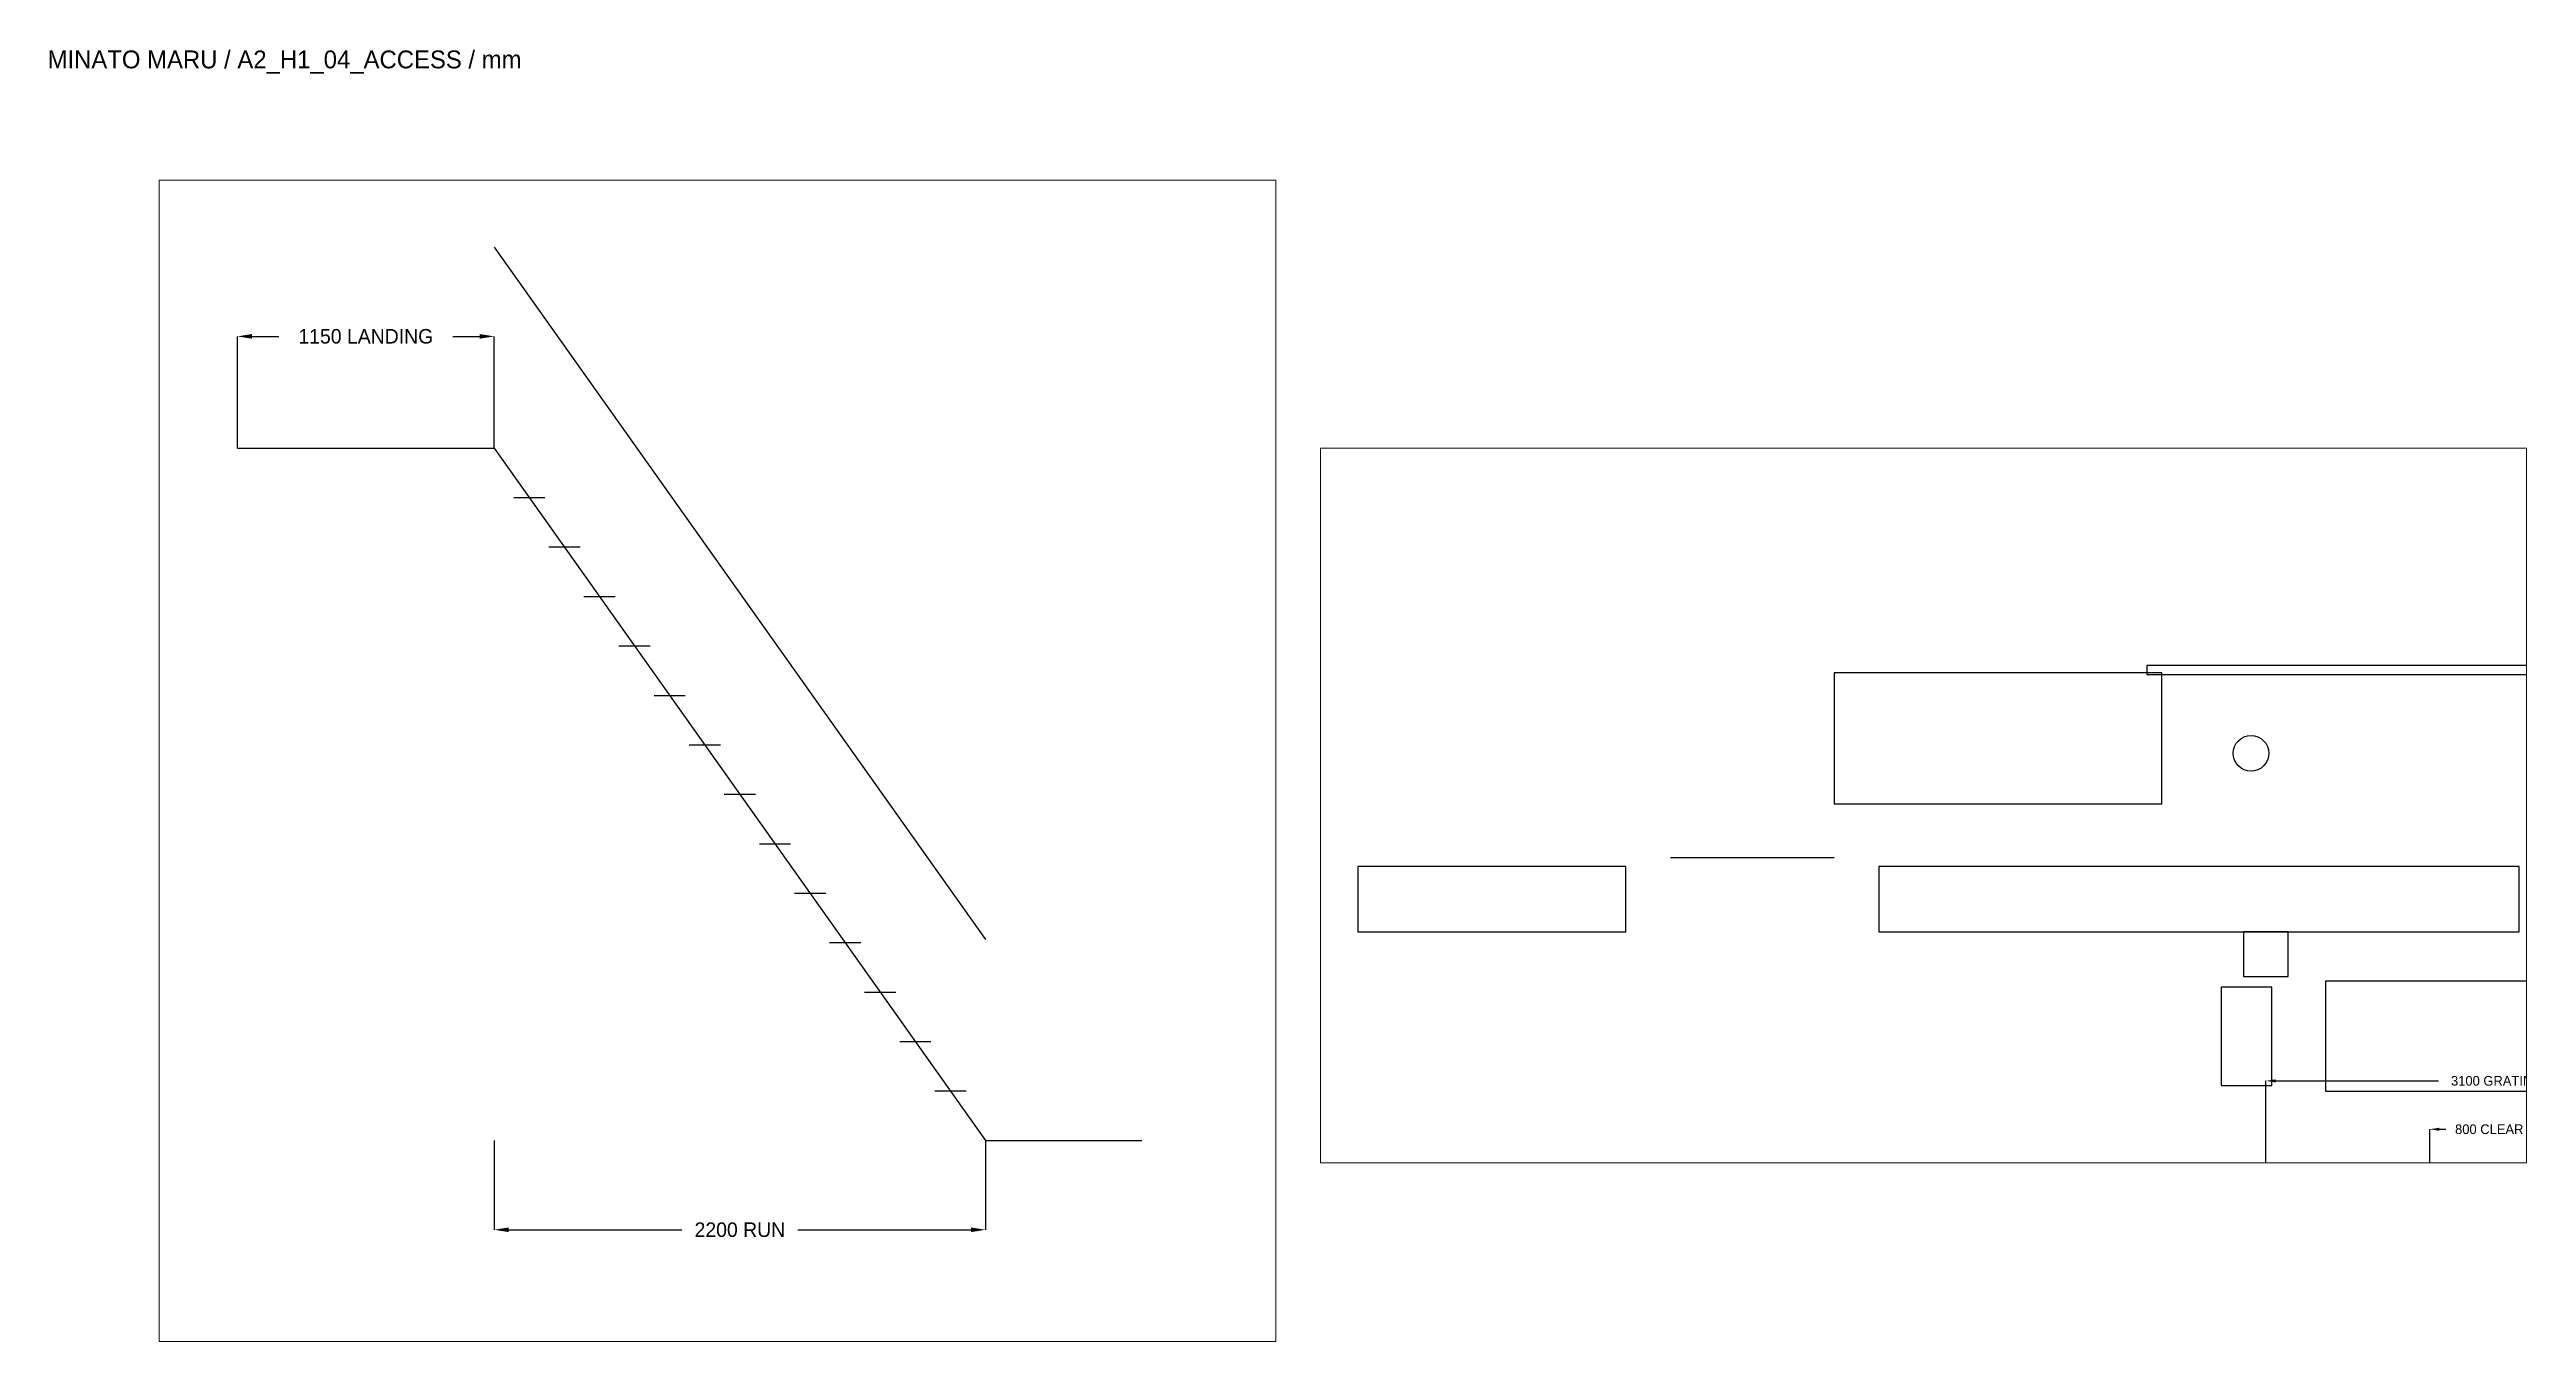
# Paper-space layout 'A2_H1_04_ACCESS' of a CAD drawing. Header units: millimetres. Extents: x 20 to 575, y 100 to 389.
# The model-space entities are those that its viewports show. They can reach past a viewport. Long polylines and large blocks are cut down to what shows.
import ezdxf

# ---------------------------------------------------------------- set-up
doc = ezdxf.new("R2010")
doc.units = ezdxf.units.MM
for name, color, linetype in [('ACCESS', 3, 'Continuous'), ('CAMERAS', 4, 'Continuous'), ('DIMENSIONS', 7, 'Continuous'), ('RETAINED', 8, 'Continuous')]:
    doc.layers.add(name, color=color, linetype=linetype)
doc.dimstyles.get("Standard").update_dxf_attribs({"dimtxt": 2.5, "dimasz": 2.5, "dimexe": 1.25, "dimexo": 0.625, "dimtad": 1, "dimcen": 2.5, "dimazin": 3, "dimtfac": 1, "dimtmove": 0, "dimatfit": 3})

# ---------------------------------------------------------------- blocks, each defined once
blk = doc.blocks.new('_CLOSEDFILLED')
at = {"color": 0, "linetype": 'BYBLOCK'}
blk.add_solid([(-1, 0.16), (0, 0), (-1, -0.16)], dxfattribs=at)
blk = doc.blocks.new('*D2')
for p, q in [((10400, 650), (10400, 925)), ((10465, 925), (10507.5, 925)), ((11092.5, 925), (11135, 925)), ((11200, 650), (11200, 925))]:
    blk.add_line(p, q)
at = {"layer": 'Defpoints'}
for p in [(10400, 925), (10400, 650), (11200, 650)]:
    blk.add_point(p, dxfattribs=at)
at = {"layer": 'DIMENSIONS', "xscale": 65, "yscale": 65, "rotation": 180}
blk.add_blockref('_CLOSEDFILLED', (10400, 925), dxfattribs=at)
at = {"layer": 'DIMENSIONS', "xscale": 65, "yscale": 65}
blk.add_blockref('_CLOSEDFILLED', (11200, 925), dxfattribs=at)
at = {"layer": 'DIMENSIONS', "insert": (10800, 925), "char_height": 65, "attachment_point": 5}
blk.add_mtext('800 CLEAR', dxfattribs=at)
blk = doc.blocks.new('*D3')
for p, q in [((9300, 630), (9300, 1250)), ((9365, 1250), (10460, 1250)), ((11240, 1250), (12335, 1250)), ((12400, 630), (12400, 1250))]:
    blk.add_line(p, q)
at = {"layer": 'Defpoints'}
for p in [(9300, 1250), (9300, 630), (12400, 630)]:
    blk.add_point(p, dxfattribs=at)
at = {"layer": 'DIMENSIONS', "xscale": 65, "yscale": 65, "rotation": 180}
blk.add_blockref('_CLOSEDFILLED', (9300, 1250), dxfattribs=at)
at = {"layer": 'DIMENSIONS', "xscale": 65, "yscale": 65}
blk.add_blockref('_CLOSEDFILLED', (12400, 1250), dxfattribs=at)
at = {"layer": 'DIMENSIONS', "insert": (10850, 1250), "char_height": 65, "attachment_point": 5}
blk.add_mtext('3100 GRATING', dxfattribs=at)
blk = doc.blocks.new('*D5')
for p, q in [((5250, 24000), (5250, 24500)), ((5315, 24500), (5435, 24500)), ((6215, 24500), (6335, 24500)), ((6400, 24000), (6400, 24500))]:
    blk.add_line(p, q)
at = {"layer": 'Defpoints'}
for p in [(5250, 24500), (5250, 24000), (6400, 24000)]:
    blk.add_point(p, dxfattribs=at)
at = {"layer": 'DIMENSIONS', "xscale": 65, "yscale": 65, "rotation": 180}
blk.add_blockref('_CLOSEDFILLED', (5250, 24500), dxfattribs=at)
at = {"layer": 'DIMENSIONS', "xscale": 65, "yscale": 65}
blk.add_blockref('_CLOSEDFILLED', (6400, 24500), dxfattribs=at)
at = {"layer": 'DIMENSIONS', "insert": (5825, 24500), "char_height": 65, "attachment_point": 5}
blk.add_mtext('1150 LANDING', dxfattribs=at)
blk = doc.blocks.new('*D6')
for p, q in [((6400, 20900), (6400, 20500)), ((8600, 20900), (8600, 20500)), ((6465, 20500), (7240, 20500)), ((7760, 20500), (8535, 20500))]:
    blk.add_line(p, q)
at = {"layer": 'Defpoints'}
for p in [(6400, 20900), (8600, 20900), (6400, 20500)]:
    blk.add_point(p, dxfattribs=at)
at = {"layer": 'DIMENSIONS', "xscale": 65, "yscale": 65, "rotation": 180}
blk.add_blockref('_CLOSEDFILLED', (6400, 20500), dxfattribs=at)
at = {"layer": 'DIMENSIONS', "xscale": 65, "yscale": 65}
blk.add_blockref('_CLOSEDFILLED', (8600, 20500), dxfattribs=at)
at = {"layer": 'DIMENSIONS', "insert": (7500, 20500), "char_height": 65, "attachment_point": 5}
blk.add_mtext('2200 RUN', dxfattribs=at)

msp = doc.modelspace()

# ---------------------------------------------------------------- linework, layer by layer
at = {"layer": 'ACCESS'}
for p, q in [((6400, 24900), (8600, 21800)), ((5250, 24000), (6400, 24000)), ((6400, 24000), (8600, 20900)), ((6487.143, 23778.571), (6627.143, 23778.571)), ((6644.286, 23557.143), (6784.286, 23557.143)), ((6801.429, 23335.714), (6941.429, 23335.714)), ((6958.571, 23114.286), (7098.571, 23114.286)), ((7115.714, 22892.857), (7255.714, 22892.857)), ((7272.857, 22671.429), (7412.857, 22671.429)), ((7430, 22450), (7570, 22450)), ((7587.143, 22228.571), (7727.143, 22228.571)), ((7744.286, 22007.143), (7884.286, 22007.143)), ((7901.429, 21785.714), (8041.429, 21785.714)), ((8058.571, 21564.286), (8198.571, 21564.286)), ((8215.714, 21342.857), (8355.714, 21342.857)), ((8372.857, 21121.429), (8512.857, 21121.429)), ((8600, 20900), (9300, 20900)), ((5300, 2750), (6400, 2750))]:
    msp.add_line(p, q, dxfattribs=at)
for points in [[(6400, 3110), (8600, 3110), (8600, 3990), (6400, 3990)], [(3200, 2250), (5000, 2250), (5000, 2690), (3200, 2690)], [(6700, 2250), (11000, 2250), (11000, 2690), (6700, 2690)]]:
    msp.add_lwpolyline(points, close=True, dxfattribs=at)
msp.add_circle((10380, 650), 20, dxfattribs=at)
at = {"layer": 'CAMERAS'}
msp.add_circle((9200, 3450), 120, dxfattribs=at)
at = {"layer": 'RETAINED'}
for points in [[(8500, 3980), (14000, 3980), (14000, 4040), (8500, 4040)], [(9150, 1950), (9450, 1950), (9450, 2250), (9150, 2250)], [(9700, 1180), (11950, 1180), (11950, 1920), (9700, 1920)], [(9000, 1220), (9340, 1220), (9340, 1880), (9000, 1880)]]:
    msp.add_lwpolyline(points, close=True, dxfattribs=at)

# ---------------------------------------------------------------- dimensions: what is measured, and where the dimension line sits
at = {"layer": 'DIMENSIONS'}
for base, p1, p2, text, picture, middle in [((5250, 24500), (5250, 24000), (6400, 24000), '1150 LANDING', '*D5', (5825, 24500)), ((6400, 20500), (6400, 20900), (8600, 20900), '2200 RUN', '*D6', (7500, 20500)), ((9300, 1250), (9300, 630), (12400, 630), '3100 GRATING', '*D3', (10850, 1250)), ((10400, 925), (10400, 650), (11200, 650), '800 CLEAR', '*D2', (10800, 925))]:
    dim = msp.add_linear_dim(base=base, p1=p1, p2=p2, text=text, dimstyle='Standard', override={"dimtxt": 65, "dimasz": 65}, dxfattribs=at)
    dim.commit()
    dim.dimension.update_dxf_attribs({"geometry": picture, "text_midpoint": middle})

psp = doc.layouts.new('A2_H1_04_ACCESS')

# ---------------------------------------------------------------- texts
psp.add_text('MINATO MARU / A2_H1_04_ACCESS / mm', height=4).set_placement((20, 385))

# ---------------------------------------------------------------- viewports
at = {"layer": 'VIEWPORTS'}
psp.add_viewport(center=(170, 230), size=(250, 260), view_center_point=(7400, 22600), view_height=5200, dxfattribs=at)
psp.add_viewport(center=(440, 220), size=(270, 160), view_center_point=(7000, 3100), view_height=4800, status=3, dxfattribs=at)

doc.saveas('drawing.dxf')
